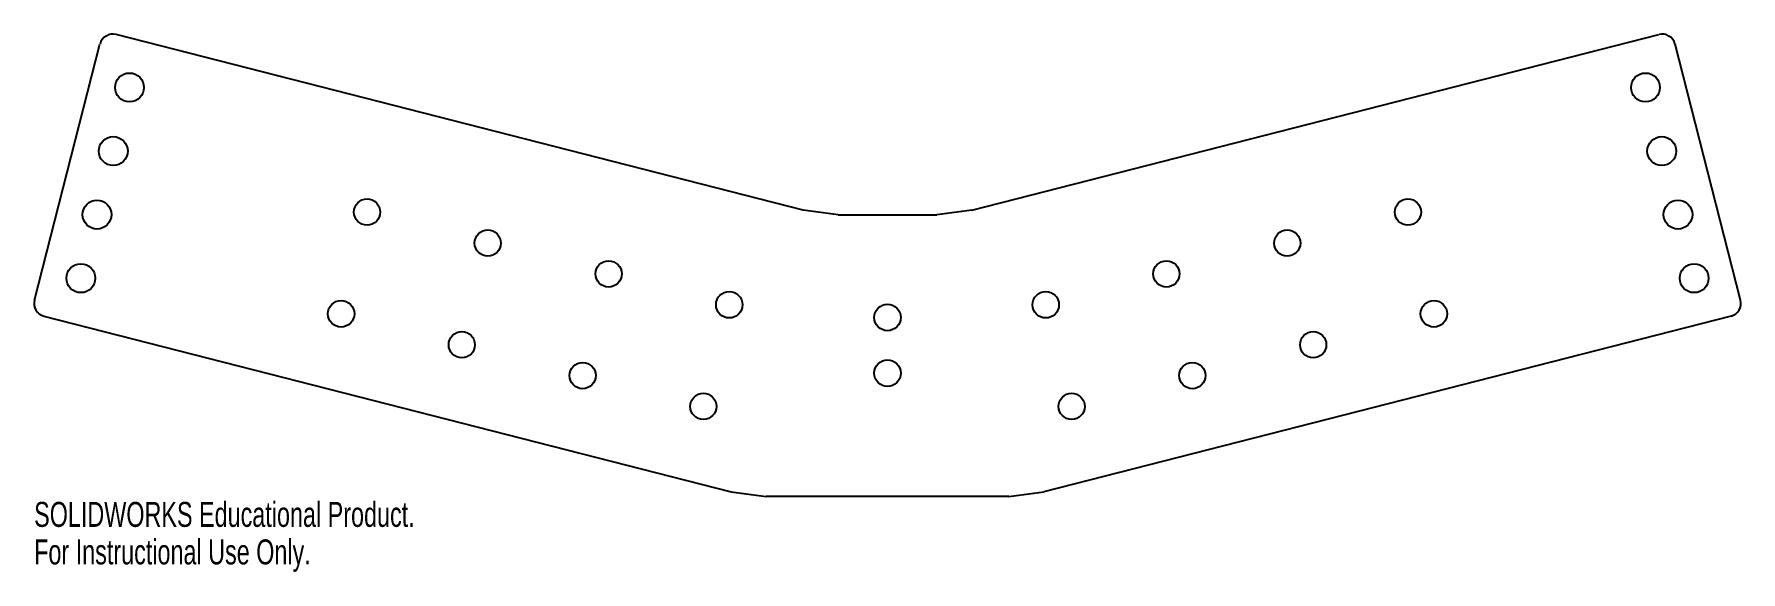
# Model space of a CAD drawing. Header units: inches. Extents: x -6.5 to 6.5, y -0.6 to 3.5.
import ezdxf

# ---------------------------------------------------------------- set-up
doc = ezdxf.new("R2010")
doc.units = ezdxf.units.IN
doc.header["$MEASUREMENT"] = 0
doc.styles.add('SLDTEXTSTYLE0', font='TXT', dxfattribs={"width": 0.7})

msp = doc.modelspace()

# ---------------------------------------------------------------- linework, layer by layer
at = {"color": 7, "linetype": 'Continuous', "lineweight": 25}
for p, q in [((-0.643, 2.184), (-5.881, 3.522)), ((0.643, 2.184), (5.881, 3.522)), ((-6.502, 1.497), (-6.003, 3.45)), ((6.502, 1.497), (6.003, 3.45)), ((-0.376, 2.147), (-0.643, 2.184)), ((-0.376, 2.147), (0.376, 2.147)), ((0.643, 2.184), (0.376, 2.147)), ((-6.43, 1.376), (-1.192, 0.037)), ((6.43, 1.376), (1.192, 0.037)), ((-1.192, 0.037), (-0.925, 0)), ((0.925, 0), (-0.925, 0)), ((0.925, 0), (1.192, 0.037))]:
    msp.add_line(p, q, dxfattribs=at)
for centre, radius in [((-5.778, 3.119), 0.11), ((5.778, 3.119), 0.11), ((-5.902, 2.634), 0.11), ((5.902, 2.634), 0.11), ((-6.026, 2.15), 0.11), ((-3.967, 2.169), 0.1), ((3.967, 2.169), 0.1), ((6.026, 2.15), 0.11), ((-3.047, 1.933), 0.1), ((3.047, 1.933), 0.1), ((-6.149, 1.665), 0.11), ((-2.126, 1.698), 0.1), ((2.126, 1.698), 0.1), ((6.149, 1.665), 0.11), ((-1.206, 1.463), 0.101), ((1.206, 1.463), 0.101), ((-4.165, 1.394), 0.101), ((0, 1.366), 0.101), ((4.165, 1.394), 0.101), ((-3.245, 1.158), 0.1), ((3.245, 1.158), 0.1), ((0, 0.941), 0.101), ((-2.324, 0.923), 0.1), ((2.324, 0.923), 0.1), ((-1.404, 0.688), 0.1), ((1.404, 0.688), 0.1)]:
    msp.add_circle(centre, radius, dxfattribs=at)
for centre, start, end in [((-5.906, 3.425), 75.6641, 165.6641), ((5.906, 3.425), 14.3359, 104.3359), ((-6.405, 1.473), 165.6641, 255.6641), ((6.405, 1.473), 284.3359, 14.3359)]:
    msp.add_arc(centre, 0.1, start, end, dxfattribs=at)

# ---------------------------------------------------------------- texts
at = {"color": 7, "linetype": 'Continuous', "char_height": 0.1903, "attachment_point": 1, "style": 'SLDTEXTSTYLE0'}
for s, insert in [('SOLIDWORKS Educational Product.', (-6.505, -0.04)), ('For Instructional Use Only.', (-6.505, -0.326))]:
    msp.add_mtext(s, dxfattribs=dict(at, insert=insert))

doc.saveas('drawing.dxf')
